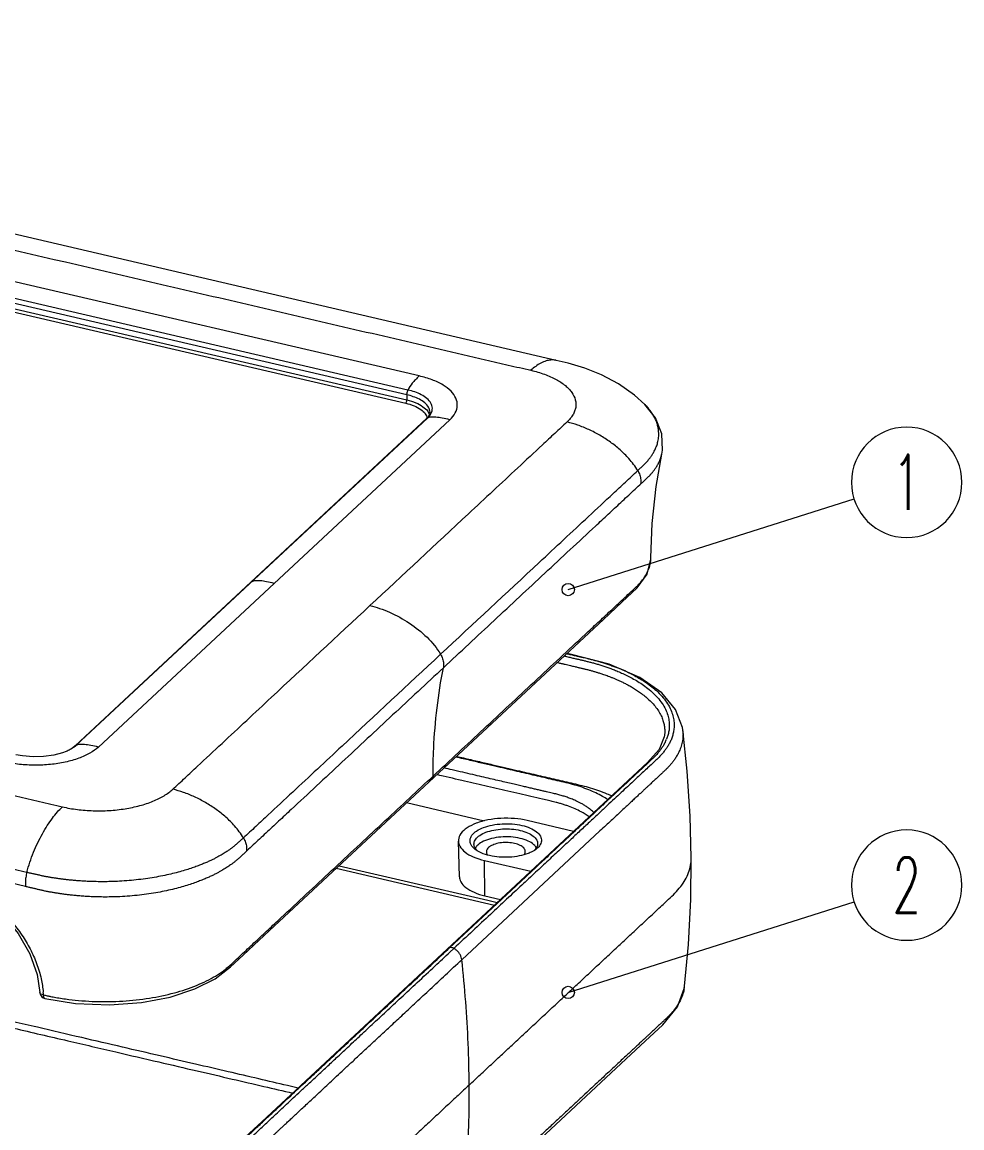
# Model space of a CAD drawing. Header units: millimetres. Extents: x 2741 to 3169, y 1046 to 1343.
# Drawn here: x 2981.5 to 3029.8, y 1102.8 to 1159.7 of the extents above; entities that cross this region are included whole.
import ezdxf
from ezdxf.enums import TextEntityAlignment as Align

# ---------------------------------------------------------------- set-up
doc = ezdxf.new("R2010")
doc.units = ezdxf.units.MM
doc.layers.add('dim', color=82, linetype='Continuous', lineweight=9)
doc.layers.add('from', color=7, linetype='Continuous', lineweight=13)
doc.styles.add('BOM', font='txt.shx', dxfattribs={"bigfont": 'gbcbig.shx'})
doc.dimstyles.new('ISO', dxfattribs={"dimscale": 0.6, "dimtxt": 2.5, "dimasz": 2.5, "dimexe": 1.25, "dimexo": 0.625, "dimtad": 0, "dimdsep": 46, "dimtxsty": 'Standard', "dimblk": 'OPEN', "dimcen": 0, "dimclrd": 4, "dimclre": 4, "dimadec": 0, "dimazin": 0, "dimtfac": 1, "dimtofl": 0, "dimtmove": 0, "dimatfit": 3, "dimfxl": 1, "dimarcsym": 0})

# ---------------------------------------------------------------- blocks, each defined once
blk = doc.blocks.new('yx_bom3')
at = {"layer": 'from'}
blk.add_circle((0, 0), 1, dxfattribs=at)
at = {"layer": 'from', "color": 4, "style": 'BOM', "width": 0.6}
blk.add_attdef('ITEM', text='', height=1, dxfattribs=at).set_placement((0, 0), align=Align.MIDDLE)
blk = doc.blocks.new('_Open')
at = {"color": 0, "linetype": 'ByBlock', "lineweight": -2}
for p, q in [((-1, 0.167), (0, 0)), ((-1, -0.167), (0, 0)), ((0, 0), (-1, 0))]:
    blk.add_line(p, q, dxfattribs=at)
blk = doc.blocks.new('*u57')
at = {"color": 7, "linetype": 'Continuous'}
for p, q in [((33.691, 134.18), (-81.322, 160.963)), ((22.849, 132.946), (-78.775, 156.611)), ((21.873, 131.452), (-79.751, 155.116)), ((21.956, 131.833), (-79.669, 155.498)), ((-79.848, 154.456), (21.776, 130.791)), ((-79.759, 154.707), (21.865, 131.043)), ((33.693, 134.18), (33.691, 134.18)), ((21.873, 131.452), (21.865, 131.043)), ((40.703, 130.695), (40.702, 130.696)), ((-4.306, 103.699), (23.503, 129.617)), ((23.561, 129.709), (23.433, 129.57)), ((23.433, 129.57), (23.503, 129.617)), ((23.697, 130.026), (23.698, 130.034)), ((-4.378, 103.65), (23.433, 129.57)), ((-2.544, 103.566), (25.265, 129.485)), ((42.04, 126.76), (42.041, 126.766)), ((-8.312, 92.52), (-123.309, 119.298)), ((41.181, 118.559), (41.181, 118.563)), ((41.181, 118.557), (41.181, 118.559)), ((9.598, 116.658), (9.527, 116.61)), ((42.236, 104.359), (42.236, 104.359)), ((43.697, 104.928), (43.698, 104.921)), ((-4.377, 103.65), (-4.306, 103.699)), ((-5.085, 103.215), (-5.086, 103.215)), ((23.752, 101.085), (23.937, 101.257)), ((27.975, 97.702), (21.829, 99.133)), ((35.066, 96.889), (31.392, 97.745)), ((37.149, 96.917), (26.212, 86.725)), ((26.021, 93.296), (25.945, 96.12)), ((28.044, 91.781), (27.998, 94.582)), ((27.998, 94.582), (31.673, 93.726)), ((16.284, 93.965), (28.802, 91.05)), ((16.506, 94.171), (27.597, 91.589)), ((31.271, 93.283), (25.247, 87.668)), ((27.597, 91.589), (28.262, 91.434)), ((28.044, 91.781), (29.278, 91.494)), ((28.262, 91.434), (29.023, 91.257)), ((8.906, 87.088), (10.993, 89.033)), ((25.063, 87.566), (10.376, 73.877)), ((25.097, 87.529), (25.247, 87.668)), ((25.28, 87.333), (25.587, 87.619)), ((-7.173, 84.121), (-7.173, 84.122)), ((43.845, 84.628), (43.844, 84.621)), ((-6.784, 83.665), (-6.784, 83.665)), ((26.148, 66.69), (39.234, 78.886))]:
    blk.add_line(p, q, dxfattribs=at)
for points in [[(40.703, 130.695), (39.892, 131.429), (38.608, 132.324), (37.279, 133.022), (35.949, 133.554), (34.629, 133.952), (33.693, 134.18)], [(42.04, 126.76), (42.092, 127.068), (42.038, 128.353), (41.536, 129.623), (40.702, 130.696)], [(23.698, 130.034), (23.685, 129.947), (23.561, 129.709)], [(41.181, 118.559), (41.279, 121.268), (41.588, 124.186), (42.041, 126.766)], [(10.993, 89.033), (37.42, 113.664), (38.878, 115.023), (40.096, 116.169), (40.875, 117.265), (41.178, 118.43), (41.181, 118.563)], [(43.698, 104.921), (43.668, 105.118), (43.136, 106.525), (42.043, 107.845), (40.3, 109.075), (37.875, 110.122), (34.89, 110.899), (34.541, 110.981)], [(42.236, 104.359), (41.829, 103.361), (40.919, 102.342), (39.759, 101.262), (25.063, 87.566)], [(44.371, 94.779), (44.283, 98.096), (44.046, 101.66), (43.697, 104.928)], [(-4.378, 103.65), (-4.604, 103.473), (-5.086, 103.215)], [(-5.086, 103.215), (-5.375, 103.104), (-6.081, 102.916), (-6.882, 102.806), (-7.721, 102.786), (-8.541, 102.856), (-9.067, 102.954)], [(10.376, 73.877), (9.104, 72.69), (7.769, 71.686), (6.077, 70.857), (4.08, 70.204), (1.788, 69.738), (-0.809, 69.488), (-3.634, 69.514), (-6.492, 69.865), (-9.268, 70.49), (-120.746, 96.449)], [(43.844, 84.621), (44.147, 87.916), (44.332, 91.483), (44.371, 94.779)], [(-16.16, 93.747), (-14.754, 93.318), (-13.087, 92.543), (-11.505, 91.505), (-10.082, 90.239), (-8.885, 88.788), (-7.974, 87.203), (-7.391, 85.543), (-7.173, 84.122)], [(-6.784, 83.665), (-4.35, 83.264), (-1.666, 83.15), (0.855, 83.335), (3.124, 83.768), (5.082, 84.406), (6.695, 85.218), (7.913, 86.161), (8.906, 87.088)], [(39.234, 78.886), (40.731, 80.28), (42.126, 81.58), (43.286, 82.982), (43.819, 84.44), (43.845, 84.628)]]:
    blk.add_lwpolyline(points, dxfattribs=at)
for centre, radius, start, end in [((22.333, 130.874), 1.717, 312.94655, 316.73548), ((22.918, 130.419), 0.972, 334.18829, 335.14571), ((38.73, 118.567), 2.451, 356.29852, 359.75619), ((33.515, 97.072), 13.716, 64.93585, 68.48289), ((39.271, 105.454), 3.397, 333.28698, 338.18563), ((40.718, 104.552), 3.003, 5.61453, 7.07273), ((-5.6, 105.089), 1.899, 310.36912, 312.95288), ((28.394, 96.915), 1.833, 231.64005, 234.62916), ((31.319, 96.072), 0.935, 320.6613, 324.67807), ((-6.674, 84.153), 0.5, 183.58892, 242.02687), ((-14.889, 83.429), 8.01, 3.63765, 5.22336), ((40.794, 84.963), 3.069, 349.92194, 350.88331), ((40.825, 84.958), 3.038, 350.88128, 353.63829), ((-6.672, 84.157), 0.504, 242.10959, 257.18376), ((-0.252, 113.099), 29.909, 257.16526, 257.7415), ((-2.958, 100.643), 17.162, 257.74201, 258.66455)]:
    blk.add_arc(centre, radius, start, end, dxfattribs=at)
for points, start_tangent, end_tangent in [([(-83.314, 160.172), (-81.517, 159.753), (-79.72, 159.335), (-76.127, 158.498), (-68.939, 156.824), (-61.752, 155.15), (-54.564, 153.477), (-40.189, 150.129), (-25.814, 146.782), (-11.439, 143.434), (2.936, 140.087), (10.124, 138.413), (17.311, 136.74), (24.499, 135.066), (28.093, 134.229), (29.89, 133.811), (31.687, 133.392)], (0.975293, -0.220917), (0.972545, -0.232713)), ([(33.691, 134.18), (33.644, 134.19), (33.273, 134.209), (32.882, 134.131), (32.48, 133.964), (31.687, 133.392)], (-0.972914, 0.231168), (-0.731534, -0.681805)), ([(31.687, 133.392), (32.241, 133.247), (32.761, 133.076), (33.243, 132.882), (33.681, 132.667), (34.411, 132.18), (34.696, 131.914), (34.924, 131.635), (35.199, 131.052), (35.244, 130.753), (35.226, 130.453), (35.146, 130.155), (35.004, 129.862), (34.802, 129.576), (34.542, 129.301)], (0.972545, -0.232713), (-0.722199, -0.691685)), ([(22.849, 132.946), (22.542, 132.647), (22.292, 132.368), (21.956, 131.833)], (-0.731534, -0.681805), (-0.391577, -0.920145)), ([(25.265, 129.485), (25.694, 130.026), (25.859, 130.602), (25.747, 131.179), (25.363, 131.729), (24.728, 132.223), (23.872, 132.637), (22.849, 132.946)], (0.731534, 0.681805), (-0.973942, 0.226795)), ([(21.873, 131.452), (21.884, 131.579), (21.913, 131.71), (21.956, 131.833)], (0.01915, 0.999817), (0.391577, 0.920145)), ([(23.698, 130.034), (23.698, 130.089), (23.588, 130.464), (23.292, 130.812), (22.865, 131.097), (22.378, 131.306), (21.873, 131.452)], (0.046064, 0.998939), (-0.973939, 0.226808)), ([(23.8, 130.01), (23.883, 130.394), (23.767, 130.79), (23.455, 131.158), (23.003, 131.458), (22.489, 131.68), (21.956, 131.833)], (0.420306, 0.907382), (-0.973908, 0.226942)), ([(21.776, 130.791), (21.82, 130.854), (21.852, 130.946), (21.865, 131.043)], (0.731534, 0.681805), (0.01915, 0.999817)), ([(21.776, 130.791), (22.442, 130.581), (22.973, 130.293), (23.325, 129.95)], (0.973942, -0.226795), (0.568201, -0.82289)), ([(21.865, 131.043), (22.578, 130.817), (23.14, 130.512), (23.514, 130.148)], (0.973942, -0.226795), (0.568247, -0.822858)), ([(41.371, 129.84), (41.341, 129.89), (41.119, 130.216), (40.847, 130.543), (40.703, 130.695)], (-0.506953, 0.861974), (-0.702438, 0.711745)), ([(23.325, 129.95), (23.471, 129.604)], (0.568201, -0.82289), (0.154339, -0.988018)), ([(23.737, 129.681), (23.503, 129.617)], (-0.991684, -0.128699), (-0.902593, -0.430495)), ([(23.514, 130.148), (23.653, 129.853)], (0.568247, -0.822858), (0.253942, -0.967219)), ([(23.583, 129.697), (23.794, 129.995)], (0.68464, 0.728882), (0.43541, 0.900232)), ([(25.265, 129.485), (24.659, 129.613), (24.166, 129.682), (23.781, 129.686), (23.737, 129.681)], (-0.973942, 0.226795), (-0.991684, -0.128699)), ([(40.138, 125.449), (40.195, 125.502), (40.253, 125.557), (40.311, 125.613), (40.37, 125.669), (40.427, 125.724), (40.483, 125.778), (40.539, 125.832), (40.593, 125.885), (40.648, 125.938), (40.702, 125.99), (40.755, 126.043), (40.806, 126.096), (40.855, 126.149), (40.904, 126.203), (40.951, 126.259), (41.001, 126.32), (41.054, 126.388), (41.112, 126.464), (41.175, 126.551), (41.241, 126.648), (41.31, 126.756), (41.38, 126.872), (41.449, 126.996), (41.516, 127.128), (41.578, 127.269), (41.637, 127.42), (41.69, 127.584), (41.736, 127.763), (41.772, 127.958), (41.795, 128.171), (41.8, 128.406), (41.782, 128.664), (41.733, 128.948), (41.645, 129.253), (41.516, 129.568), (41.371, 129.84)], (0.731958, 0.68135), (-0.506953, 0.861974)), ([(34.542, 129.301), (33.567, 128.392), (32.592, 127.484), (30.642, 125.666), (26.741, 122.031), (18.941, 114.761)], (-0.722199, -0.691685), (-0.731534, -0.681805)), ([(40.138, 125.449), (39.437, 126.398), (38.748, 127.088), (37.971, 127.706), (37.136, 128.246), (36.268, 128.697), (35.394, 129.052), (34.542, 129.301)], (-0.513728, 0.857953), (-0.973942, 0.226795)), ([(40.357, 124.381), (40.415, 124.434), (40.474, 124.489), (40.532, 124.543), (40.591, 124.597), (40.648, 124.651), (40.704, 124.703), (40.759, 124.753), (40.813, 124.804), (40.867, 124.854), (40.921, 124.906), (40.975, 124.958), (41.03, 125.012), (41.083, 125.067), (41.135, 125.122), (41.187, 125.179), (41.24, 125.24), (41.296, 125.307), (41.357, 125.382), (41.422, 125.467), (41.492, 125.562), (41.565, 125.667), (41.639, 125.783), (41.712, 125.906), (41.782, 126.039), (41.85, 126.18), (41.913, 126.332), (41.97, 126.497), (42.021, 126.677), (42.04, 126.76)], (0.735393, 0.677641), (0.207524, 0.97823)), ([(24.536, 110.908), (32.338, 118.179), (36.238, 121.814), (38.188, 123.632), (39.165, 124.541), (40.138, 125.449)], (0.731534, 0.681805), (0.733288, 0.679918)), ([(40.138, 125.449), (40.301, 125.094), (40.375, 124.73), (40.357, 124.381)], (0.512063, -0.858948), (-0.192001, -0.981395)), ([(24.756, 109.841), (28.77, 113.582), (30.776, 115.452), (32.783, 117.323), (34.79, 119.193), (36.797, 121.063), (37.8, 121.998), (38.803, 122.933), (39.807, 123.869), (40.307, 124.335), (40.357, 124.381)], (0.731534, 0.681805), (0.734389, 0.678729)), ([(40.929, 117.464), (41.013, 117.665), (41.149, 118.169), (41.176, 118.409)], (0.419492, 0.907759), (0.064509, 0.997917)), ([(23.937, 101.257), (27.95, 104.998), (29.957, 106.868), (31.964, 108.738), (33.97, 110.609), (35.977, 112.479), (36.98, 113.414), (37.984, 114.349), (38.987, 115.284), (39.489, 115.752), (39.99, 116.22), (40.223, 116.45), (40.431, 116.685), (40.773, 117.169), (40.929, 117.464)], (0.731534, 0.681805), (0.419492, 0.907759)), ([(9.863, 116.726), (9.598, 116.658)], (-0.994477, -0.104952), (-0.902593, -0.430495)), ([(11.361, 116.526), (10.755, 116.653), (10.261, 116.723), (9.877, 116.727), (9.863, 116.726)], (-0.973942, 0.226795), (-0.994477, -0.104952)), ([(3.339, 100.22), (4.314, 101.129), (5.29, 102.037), (7.24, 103.855), (11.14, 107.49), (18.941, 114.761)], (0.740571, 0.671979), (0.731534, 0.681805)), ([(18.941, 114.761), (19.712, 114.539), (20.503, 114.23), (22.063, 113.377), (23.461, 112.253), (24.536, 110.908)], (0.973942, -0.226795), (0.513724, -0.857955)), ([(24.536, 110.908), (16.735, 103.637), (12.834, 100.001), (10.884, 98.184), (9.909, 97.274), (8.935, 96.367)], (-0.731535, -0.681804), (-0.72977, -0.683692)), ([(24.536, 110.908), (24.699, 110.554), (24.774, 110.19), (24.756, 109.841)], (0.514104, -0.857728), (-0.191824, -0.981429)), ([(34.318, 110.773), (34.419, 110.749), (34.768, 110.668), (35.088, 110.594), (35.382, 110.526), (35.657, 110.462), (35.927, 110.398), (36.2, 110.331), (36.482, 110.259), (36.772, 110.179), (37.068, 110.092), (37.37, 109.997), (37.684, 109.892), (38.018, 109.772), (38.378, 109.633), (38.763, 109.471), (39.17, 109.284), (39.594, 109.069), (40.033, 108.822), (40.481, 108.536), (40.934, 108.202), (41.383, 107.812), (41.797, 107.37), (42.138, 106.902), (42.386, 106.435), (42.544, 105.985), (42.622, 105.562), (42.637, 105.17), (42.6, 104.811), (42.526, 104.485), (42.425, 104.191)], (0.97384, -0.227235), (-0.371053, -0.928612)), ([(34.517, 110.958), (34.592, 110.941), (34.94, 110.86), (35.259, 110.786), (35.553, 110.718), (35.831, 110.653), (35.881, 110.641)], (0.973834, -0.227261), (0.973433, -0.228973)), ([(35.881, 110.641), (36.104, 110.588), (36.382, 110.52), (36.673, 110.446), (36.973, 110.363), (37.159, 110.309)], (0.973433, -0.228973), (0.958737, -0.284295)), ([(24.756, 109.841), (20.743, 106.101), (18.736, 104.23), (16.729, 102.36), (14.723, 100.49), (12.716, 98.62), (11.713, 97.684), (10.709, 96.749), (9.705, 95.814), (9.205, 95.348), (9.156, 95.302)], (-0.731534, -0.681805), (-0.728651, -0.684886)), ([(23.937, 101.257), (23.991, 103.451), (24.756, 109.841)], (0.001809, 0.999998), (0.191518, 0.981489)), ([(39.326, 109.497), (39.444, 109.441), (39.882, 109.219), (40.334, 108.964), (40.796, 108.669), (41.263, 108.325), (41.726, 107.923), (42.152, 107.468), (42.504, 106.985), (42.76, 106.503), (42.922, 106.04), (43.004, 105.603), (43.018, 105.199), (42.981, 104.83), (42.904, 104.494), (42.8, 104.19), (42.677, 103.918), (42.541, 103.67), (42.394, 103.442), (42.234, 103.225), (42.054, 103.007), (41.836, 102.773), (41.572, 102.516), (41.271, 102.237), (40.943, 101.932), (40.587, 101.599), (40.199, 101.238), (39.778, 100.846), (39.323, 100.422), (38.83, 99.963), (38.295, 99.464), (37.714, 98.923), (37.085, 98.336), (36.404, 97.701), (35.665, 97.013), (34.866, 96.268), (34.001, 95.461), (33.064, 94.588), (32.05, 93.644), (30.953, 92.621), (29.765, 91.513), (28.479, 90.315), (27.083, 89.014), (25.587, 87.619)], (0.905547, -0.424245), (-0.731534, -0.681805)), ([(33.767, 110.259), (33.883, 110.232), (34.147, 110.17), (34.387, 110.114), (34.606, 110.063), (34.806, 110.017), (34.986, 109.975), (35.147, 109.938), (35.291, 109.905), (35.42, 109.874), (35.539, 109.847), (35.651, 109.82), (35.759, 109.794), (35.869, 109.768), (35.982, 109.74), (36.103, 109.71), (36.23, 109.677), (36.361, 109.642), (36.49, 109.607), (36.612, 109.572), (36.729, 109.538), (36.843, 109.504), (36.958, 109.469), (37.079, 109.431), (37.211, 109.389), (37.357, 109.34), (37.522, 109.283), (37.708, 109.217), (37.91, 109.142), (38.124, 109.058), (38.347, 108.966), (38.581, 108.865), (38.827, 108.752), (39.088, 108.625), (39.364, 108.481), (39.655, 108.318), (39.96, 108.132), (40.279, 107.919), (40.608, 107.673), (40.943, 107.39), (41.275, 107.064), (41.582, 106.701), (41.839, 106.32), (42.032, 105.944), (42.162, 105.587), (42.238, 105.257), (42.272, 104.957), (42.272, 104.685), (42.249, 104.439), (42.236, 104.359)], (0.973852, -0.227182), (-0.169836, -0.985472)), ([(37.159, 110.309), (37.278, 110.273), (37.589, 110.175), (37.913, 110.067), (38.257, 109.944), (38.546, 109.833)], (0.958737, -0.284295), (0.929964, -0.36765)), ([(43.706, 104.845), (43.721, 104.57), (43.711, 104.31), (43.681, 104.068), (43.635, 103.84), (43.574, 103.622), (43.503, 103.419), (43.425, 103.233), (43.342, 103.063), (43.258, 102.908), (43.174, 102.767), (43.091, 102.639), (43.01, 102.522), (42.931, 102.416), (42.853, 102.316), (42.775, 102.221), (42.695, 102.127), (42.612, 102.035), (42.527, 101.944), (42.44, 101.856), (42.353, 101.77), (42.267, 101.687), (42.179, 101.605), (42.091, 101.522), (42.002, 101.439), (41.91, 101.354), (41.812, 101.263), (41.704, 101.163), (41.584, 101.052), (41.453, 100.929), (41.312, 100.797), (41.162, 100.658), (41.004, 100.511), (40.836, 100.354), (40.654, 100.184), (40.456, 99.999), (40.238, 99.797), (39.999, 99.574), (39.736, 99.329), (39.449, 99.061), (39.137, 98.771), (38.801, 98.457), (38.435, 98.116), (38.039, 97.747), (37.61, 97.347), (37.149, 96.917)], (0.097831, -0.995203), (-0.73153, -0.68181)), ([(-2.544, 103.566), (-3.215, 103.082), (-4.106, 102.674), (-5.164, 102.37), (-6.338, 102.183), (-7.567, 102.123), (-8.792, 102.194), (-9.937, 102.389)], (-0.731534, -0.681805), (-0.973942, 0.226795)), ([(-4.37, 103.642), (-4.781, 103.363), (-5.085, 103.215)], (-0.761719, -0.647908), (-0.918501, -0.395419)), ([(-4.072, 103.763), (-4.306, 103.699)], (-0.991684, -0.128699), (-0.902593, -0.430495)), ([(-2.544, 103.566), (-3.15, 103.694), (-3.643, 103.764), (-4.028, 103.768), (-4.072, 103.763)], (-0.973942, 0.226795), (-0.991684, -0.128699)), ([(42.305, 103.926), (42.174, 103.687), (42.031, 103.466), (41.876, 103.255), (41.701, 103.043), (41.49, 102.816), (41.231, 102.565), (40.932, 102.286), (40.603, 101.981), (40.246, 101.648), (39.859, 101.287), (39.438, 100.895), (38.983, 100.471), (38.49, 100.012), (37.955, 99.513), (37.374, 98.972), (36.745, 98.385), (36.063, 97.75), (35.325, 97.062), (34.526, 96.317), (33.661, 95.51), (32.724, 94.637), (31.71, 93.692), (31.271, 93.283)], (-0.449007, -0.893528), (-0.731534, -0.681805)), ([(37.762, 99.403), (37.359, 99.652), (36.831, 99.928), (36.266, 100.176), (35.648, 100.403), (34.988, 100.604), (34.295, 100.778), (33.6, 100.939), (32.908, 101.1), (32.202, 101.265), (31.487, 101.431), (30.774, 101.597), (30.04, 101.768), (29.254, 101.951), (28.383, 102.154), (27.409, 102.381), (26.328, 102.633), (25.733, 102.771)], (-0.831164, 0.556028), (-0.973942, 0.226795)), ([(25.795, 102.829), (26.922, 102.567), (28.012, 102.313), (29.017, 102.079), (29.939, 101.864), (30.782, 101.668), (31.555, 101.488), (32.278, 101.32), (32.974, 101.158), (33.66, 100.998), (34.347, 100.838), (35.037, 100.678), (35.72, 100.514), (36.382, 100.332), (37.036, 100.121), (37.704, 99.868), (38.084, 99.704)], (0.973942, -0.226799), (0.91166, -0.410945)), ([(36.664, 98.378), (36.608, 98.431), (36.371, 98.635), (36.13, 98.812), (35.896, 98.964), (35.671, 99.093), (35.457, 99.205), (35.252, 99.302), (35.057, 99.388), (34.876, 99.462), (34.71, 99.526), (34.551, 99.583), (34.394, 99.636), (34.234, 99.687), (34.069, 99.736), (33.902, 99.783), (33.733, 99.827), (33.554, 99.871), (33.363, 99.917), (33.154, 99.966), (32.916, 100.021), (32.652, 100.082), (32.364, 100.149), (32.055, 100.221), (31.724, 100.298), (31.371, 100.38), (30.99, 100.469), (30.575, 100.566), (30.12, 100.672), (29.619, 100.788), (29.069, 100.916), (28.465, 101.057), (27.802, 101.211), (27.08, 101.379), (26.295, 101.562), (25.447, 101.76), (24.807, 101.909)], (-0.713102, 0.70106), (-0.973942, 0.226795)), ([(-6.332, 83.815), (-5.921, 83.738), (-4.897, 83.583), (-3.844, 83.476), (-2.773, 83.419), (-0.617, 83.452), (1.489, 83.683), (3.464, 84.102), (5.231, 84.693), (6.015, 85.046), (6.723, 85.434), (7.348, 85.851), (7.627, 86.07), (7.883, 86.295), (8.385, 86.762), (8.886, 87.23), (9.89, 88.165), (10.893, 89.1), (11.896, 90.035), (13.903, 91.906), (15.91, 93.776), (17.917, 95.646), (19.923, 97.517), (23.752, 101.085)], (0.980513, -0.196454), (0.731534, 0.681805)), ([(23.937, 101.257), (23.877, 101.052), (23.831, 101)], (-0.001809, -0.999998), (-0.73563, -0.677384)), ([(36.29, 98.033), (35.656, 98.437), (35.183, 98.669), (34.665, 98.878), (34.401, 98.969), (34.101, 99.062), (33.963, 99.102), (33.819, 99.141), (33.673, 99.178), (33.475, 99.226), (33.075, 99.32), (32.604, 99.429), (31.68, 99.644), (30.808, 99.847), (29.859, 100.068), (28.033, 100.493), (26.209, 100.918), (24.237, 101.377)], (-0.798506, 0.601987), (-0.973942, 0.226798)), ([(-5.398, 98.829), (-4.816, 98.709), (-4.211, 98.618), (-3.589, 98.555), (-2.956, 98.521), (-1.682, 98.541), (-0.438, 98.677), (0.729, 98.924), (1.773, 99.274), (2.236, 99.482), (2.654, 99.711), (3.023, 99.958), (3.339, 100.22)], (0.975293, -0.220917), (0.740571, 0.671979)), ([(8.935, 96.367), (8.235, 97.317), (7.545, 98.006), (6.769, 98.625), (5.933, 99.164), (5.065, 99.616), (4.192, 99.97), (3.339, 100.22)], (-0.513728, 0.857953), (-0.973942, 0.226795)), ([(13.26, 76.565), (12.409, 76.763), (10.149, 77.289), (7.725, 77.854), (5.129, 78.458), (2.35, 79.105), (-0.635, 79.801), (-3.865, 80.553), (-7.377, 81.371), (-11.209, 82.263), (-15.382, 83.235), (-19.852, 84.275), (-24.553, 85.37), (-29.422, 86.504), (-34.35, 87.651), (-39.132, 88.765), (-43.554, 89.795), (-47.497, 90.713), (-51.011, 91.531), (-54.167, 92.266), (-57.025, 92.932), (-59.619, 93.536), (-61.98, 94.086), (-64.135, 94.587), (-66.109, 95.047), (-67.912, 95.467), (-69.557, 95.85), (-71.055, 96.199), (-72.416, 96.516), (-73.645, 96.802), (-74.746, 97.058), (-75.724, 97.286), (-76.595, 97.489), (-77.376, 97.671), (-78.083, 97.835), (-78.727, 97.985), (-79.311, 98.121), (-79.836, 98.244), (-80.306, 98.353), (-80.725, 98.45), (-81.105, 98.539), (-81.463, 98.623), (-81.811, 98.704), (-82.159, 98.784), (-82.512, 98.862), (-82.87, 98.931), (-83.231, 98.992), (-83.606, 99.048), (-84.016, 99.1), (-84.484, 99.146), (-85.019, 99.185), (-85.621, 99.21), (-86.296, 99.216), (-87.056, 99.195), (-87.909, 99.134), (-88.851, 99.021), (-89.819, 98.85), (-90.721, 98.635), (-91.513, 98.392), (-92.208, 98.13), (-92.822, 97.849), (-93.371, 97.548), (-93.859, 97.224), (-94.279, 96.881), (-94.66, 96.53), (-95.031, 96.182), (-95.41, 95.829), (-95.796, 95.47), (-96.183, 95.109), (-96.578, 94.74), (-96.996, 94.351), (-97.447, 93.931), (-97.46, 93.919)], (-0.973942, 0.226795), (-0.731572, -0.681765)), ([(-9.466, 99.776), (-8.992, 99.665), (-7.195, 99.247), (-5.398, 98.829)], (0.974022, -0.226454), (0.975293, -0.220917)), ([(-96.607, 93.72), (-96.337, 93.971), (-95.954, 94.329), (-95.613, 94.647), (-95.31, 94.929), (-95.043, 95.178), (-94.806, 95.399), (-94.593, 95.597), (-94.395, 95.782), (-94.203, 95.96), (-94.013, 96.138), (-93.823, 96.316), (-93.633, 96.494), (-93.438, 96.672), (-93.234, 96.848), (-92.99, 97.032), (-92.69, 97.231), (-92.32, 97.444), (-91.866, 97.67), (-91.312, 97.902), (-90.644, 98.132), (-89.853, 98.348), (-88.944, 98.534), (-87.976, 98.669), (-87.029, 98.745), (-86.151, 98.768), (-85.379, 98.751), (-84.715, 98.708), (-84.126, 98.648), (-83.573, 98.571), (-83.033, 98.476), (-82.503, 98.361), (-81.981, 98.239), (-81.466, 98.119), (-80.955, 98), (-80.443, 97.881), (-79.929, 97.761), (-79.417, 97.642), (-78.901, 97.522), (-78.364, 97.397), (-77.786, 97.262), (-77.152, 97.114), (-76.444, 96.95), (-75.659, 96.767), (-74.797, 96.566), (-73.854, 96.347), (-72.829, 96.108), (-71.718, 95.849), (-70.517, 95.569), (-69.222, 95.268), (-67.83, 94.944), (-66.335, 94.596), (-64.725, 94.221), (-62.989, 93.816), (-61.116, 93.38), (-59.096, 92.91), (-56.918, 92.403), (-54.575, 91.857), (-52.062, 91.272), (-49.37, 90.645), (-46.487, 89.974), (-43.378, 89.25), (-40.004, 88.464), (-36.327, 87.608), (-32.312, 86.673), (-27.989, 85.666), (-23.426, 84.604), (-18.693, 83.502), (-13.899, 82.385), (-9.252, 81.303), (-4.973, 80.307), (-1.166, 79.42), (2.229, 78.63), (5.281, 77.919), (8.044, 77.276), (10.548, 76.692), (12.827, 76.162)], (0.731571, 0.681765), (0.973942, -0.226795)), ([(-8.209, 93.637), (-7.676, 95.238), (-6.975, 96.697), (-6.588, 97.345), (-6.189, 97.924), (-5.789, 98.422), (-5.398, 98.829)], (0.249599, 0.968349), (0.731534, 0.681805)), ([(31.392, 97.745), (30.382, 97.9), (29.312, 97.914), (28.281, 97.788), (27.355, 97.527), (26.628, 97.16), (26.142, 96.707), (25.948, 96.216), (25.946, 96.121)], (-0.973942, 0.226795), (0.036969, -0.999316)), ([(27.015, 95.724), (26.953, 95.826), (26.871, 96.202), (27.018, 96.575), (27.382, 96.914), (27.933, 97.192), (28.628, 97.387), (29.408, 97.483), (30.212, 97.472), (30.974, 97.355)], (-0.580082, 0.814558), (0.973942, -0.226795)), ([(30.974, 97.355), (31.632, 97.142), (32.133, 96.849), (32.437, 96.5), (32.518, 96.124), (32.371, 95.752), (32.367, 95.745)], (0.973942, -0.226795), (-0.584486, -0.811403)), ([(8.935, 96.367), (8.878, 96.314), (8.82, 96.261), (8.761, 96.207), (8.702, 96.153), (8.643, 96.1), (8.584, 96.047), (8.526, 95.995), (8.467, 95.942), (8.408, 95.889), (8.348, 95.836), (8.287, 95.783), (8.226, 95.73), (8.163, 95.679), (8.1, 95.629), (8.033, 95.579), (7.961, 95.525), (7.878, 95.467), (7.784, 95.402), (7.675, 95.329), (7.551, 95.248), (7.41, 95.159), (7.253, 95.064), (7.081, 94.964), (6.894, 94.86), (6.69, 94.752), (6.465, 94.64), (6.217, 94.523), (5.939, 94.399), (5.627, 94.27), (5.274, 94.134), (4.875, 93.991), (4.421, 93.843), (3.904, 93.691), (3.328, 93.541), (2.71, 93.4), (2.052, 93.272), (1.359, 93.159), (0.634, 93.064), (-0.117, 92.989), (-0.873, 92.937), (-1.557, 92.91), (-2.165, 92.901), (-2.712, 92.905), (-3.209, 92.919), (-3.66, 92.94), (-4.068, 92.966), (-4.435, 92.996), (-4.765, 93.027), (-5.065, 93.06), (-5.346, 93.095), (-5.62, 93.131), (-5.892, 93.17), (-6.161, 93.21), (-6.425, 93.253), (-6.68, 93.299), (-6.931, 93.35), (-7.184, 93.407), (-7.435, 93.463), (-7.681, 93.518), (-7.932, 93.574), (-8.209, 93.637)], (-0.731109, -0.682261), (-0.974027, 0.226433)), ([(8.935, 96.367), (9.099, 96.014), (9.174, 95.65), (9.156, 95.302)], (0.515385, -0.856959), (-0.191052, -0.98158)), ([(27.179, 95.864), (27.181, 95.933), (27.312, 96.265), (27.636, 96.567), (28.127, 96.815), (28.746, 96.989), (29.441, 97.075), (30.158, 97.065), (30.836, 96.961)], (-0.047771, 0.998858), (0.973942, -0.226795)), ([(30.832, 96.335), (30.088, 96.444), (29.306, 96.439), (28.562, 96.32), (27.93, 96.1), (27.472, 95.8)], (-0.973942, 0.226795), (-0.732214, -0.681074)), ([(31.927, 95.828), (31.466, 96.123), (30.832, 96.335)], (-0.738981, 0.673726), (-0.973942, 0.226795)), ([(30.836, 96.961), (31.423, 96.77), (31.869, 96.509), (32.14, 96.199), (32.215, 95.9)], (0.973942, -0.226795), (-0.012623, -0.99992)), ([(25.946, 96.121), (26.057, 95.715), (26.458, 95.255), (27.125, 94.865), (27.998, 94.582)], (0.036969, -0.999316), (0.973942, -0.226795)), ([(27.257, 95.478), (27.015, 95.724)], (-0.783949, 0.620825), (-0.580082, 0.814558)), ([(27.253, 95.598), (27.179, 95.864)], (-0.459233, 0.888316), (-0.047771, 0.998858)), ([(27.472, 95.331), (27.253, 95.598)], (-0.753852, 0.657044), (-0.459233, 0.888316)), ([(27.472, 95.8), (27.278, 95.558)], (-0.732214, -0.681074), (-0.473214, -0.880947)), ([(30.397, 95.929), (29.887, 95.999), (29.351, 95.983), (28.863, 95.882), (28.469, 95.707), (28.23, 95.484), (28.163, 95.262)], (-0.973942, 0.226795), (0.00899, -0.99996)), ([(31.239, 95.286), (31.237, 95.33), (31.117, 95.571), (30.824, 95.781), (30.397, 95.929)], (0.031368, 0.999508), (-0.973942, 0.226795)), ([(32.066, 95.454), (32.007, 95.413), (31.799, 95.289)], (-0.810159, -0.58621), (-0.883167, -0.469059)), ([(32.042, 95.48), (31.918, 95.352)], (-0.633583, -0.773674), (-0.750646, -0.660704)), ([(32.121, 95.591), (31.927, 95.828)], (-0.484066, 0.875031), (-0.738981, 0.673726)), ([(32.367, 95.745), (32.066, 95.454)], (-0.584486, -0.811403), (-0.810159, -0.58621)), ([(32.215, 95.9), (32.213, 95.864), (32.082, 95.532)], (-0.012623, -0.99992), (-0.577848, -0.816145)), ([(9.156, 95.302), (9.099, 95.248), (9.041, 95.193), (8.983, 95.138), (8.925, 95.084), (8.867, 95.03), (8.811, 94.977), (8.755, 94.925), (8.699, 94.873), (8.641, 94.82), (8.583, 94.766), (8.522, 94.711), (8.459, 94.655), (8.394, 94.6), (8.328, 94.545), (8.26, 94.49), (8.186, 94.433), (8.103, 94.371), (8.009, 94.301), (7.901, 94.224), (7.777, 94.139), (7.636, 94.045), (7.479, 93.945), (7.305, 93.839), (7.115, 93.728), (6.908, 93.614), (6.68, 93.495), (6.427, 93.37), (6.145, 93.239), (5.827, 93.102), (5.468, 92.958), (5.06, 92.807), (4.596, 92.65), (4.067, 92.49), (3.476, 92.332), (2.84, 92.185), (2.165, 92.051), (1.452, 91.935), (0.707, 91.839), (-0.066, 91.765), (-0.844, 91.716), (-1.547, 91.693), (-2.171, 91.689), (-2.732, 91.699), (-3.241, 91.719), (-3.703, 91.746), (-4.121, 91.779), (-4.498, 91.814), (-4.835, 91.852), (-5.141, 91.89), (-5.428, 91.929), (-5.705, 91.971), (-5.98, 92.015), (-6.251, 92.061), (-6.519, 92.111), (-6.786, 92.164), (-7.049, 92.222), (-7.302, 92.281), (-7.546, 92.339), (-7.786, 92.396), (-8.034, 92.454), (-8.312, 92.52)], (-0.727646, -0.685953), (-0.97325, 0.229748)), ([(26.8, 76.803), (27.677, 77.621), (28.554, 78.438), (29.431, 79.256), (30.308, 80.073), (31.185, 80.891), (32.062, 81.708), (32.939, 82.525), (33.817, 83.343), (34.694, 84.16), (35.571, 84.978), (36.448, 85.795), (37.325, 86.613), (38.202, 87.43), (39.079, 88.247), (39.956, 89.065), (40.833, 89.882), (41.711, 90.7), (42.585, 91.514), (43.536, 92.511), (44.167, 93.635), (44.371, 94.779)], (0.731534, 0.681805), (-0.006649, 0.999978)), ([(27.758, 95.185), (27.333, 95.42)], (-0.916524, 0.399979), (-0.815252, 0.579107)), ([(28.416, 94.971), (27.758, 95.185)], (-0.973942, 0.226795), (-0.916524, 0.399979)), ([(28.163, 95.262), (28.165, 95.232), (28.265, 95.014)], (0.00899, -0.99996), (0.628309, -0.777964)), ([(31.799, 95.289), (31.456, 95.134), (30.762, 94.939), (29.981, 94.843), (29.178, 94.854), (28.416, 94.971)], (-0.883167, -0.469059), (-0.973942, 0.226795)), ([(31.146, 95.038), (31.172, 95.077), (31.239, 95.286)], (0.601177, 0.799116), (0.031368, 0.999508)), ([(-16.115, 93.91), (-15.382, 93.703), (-14.526, 93.394), (-13.687, 93.021), (-12.883, 92.595), (-12.08, 92.096), (-11.233, 91.479), (-10.34, 90.708), (-9.434, 89.76), (-8.601, 88.676), (-7.944, 87.573), (-7.437, 86.426), (-7.076, 85.205), (-6.913, 84.158)], (0.970625, -0.240596), (0.090997, -0.995851)), ([(-8.21, 93.637), (-10.003, 94.055), (-10.428, 94.154)], (-0.973737, 0.227675), (-0.973943, 0.226791)), ([(-8.21, 93.637), (-8.29, 93.245), (-8.325, 92.864), (-8.312, 92.52)], (-0.252049, -0.967715), (0.114291, -0.993447)), ([(26.022, 93.297), (26.132, 92.897), (26.527, 92.444), (27.184, 92.06), (28.044, 91.781)], (0.036969, -0.999316), (0.973942, -0.226795)), ([(25.247, 87.668), (25.128, 87.615), (25.063, 87.566)], (-0.961096, -0.276216), (-0.731732, -0.681593)), ([(25.413, 87.678), (25.247, 87.668)], (-0.99004, 0.140788), (-0.961096, -0.276216)), ([(25.587, 87.619), (25.413, 87.678)], (-0.879214, 0.476426), (-0.99004, 0.140788)), ([(26.212, 86.725), (26.166, 86.935), (26.074, 87.141), (25.941, 87.329), (25.776, 87.492), (25.587, 87.619)], (-0.109597, 0.993976), (-0.879214, 0.476426)), ([(-65.991, 83.526), (-61.044, 82.374), (-56.311, 81.272), (-52.006, 80.27), (-48.139, 79.369), (-44.653, 78.557), (-41.494, 77.822), (-38.622, 77.153), (-36.002, 76.543), (-33.607, 75.985), (-31.413, 75.474), (-29.398, 75.005), (-27.545, 74.574), (-25.839, 74.176), (-24.265, 73.81), (-22.814, 73.472), (-21.476, 73.16), (-20.236, 72.872), (-19.084, 72.603), (-18.02, 72.355), (-17.04, 72.127), (-16.136, 71.917), (-15.296, 71.721), (-14.506, 71.537), (-13.764, 71.364), (-13.069, 71.203), (-12.422, 71.052), (-11.821, 70.912), (-11.264, 70.782), (-10.749, 70.662), (-10.273, 70.551), (-9.834, 70.449), (-9.427, 70.354), (-9.049, 70.267), (-8.701, 70.186), (-8.382, 70.111), (-8.089, 70.042), (-7.811, 69.978), (-7.537, 69.915), (-7.253, 69.852), (-6.95, 69.788), (-6.628, 69.726), (-6.291, 69.666), (-5.936, 69.609), (-5.556, 69.553), (-5.137, 69.499), (-4.668, 69.447), (-4.143, 69.399), (-3.561, 69.359), (-2.918, 69.329), (-2.208, 69.313), (-1.425, 69.318), (-0.555, 69.35), (0.413, 69.419), (1.452, 69.534), (2.492, 69.693), (3.471, 69.886), (4.365, 70.104), (5.164, 70.336), (5.866, 70.573), (6.478, 70.809), (7.009, 71.039), (7.467, 71.26), (7.862, 71.469), (8.205, 71.668), (8.508, 71.86), (8.785, 72.05), (9.052, 72.248), (9.322, 72.47), (9.604, 72.722), (9.904, 73.002), (10.23, 73.307), (10.587, 73.639), (10.975, 74.001), (11.395, 74.393), (11.85, 74.817), (12.343, 75.276), (12.879, 75.775), (13.459, 76.316), (14.088, 76.903), (14.77, 77.538), (15.508, 78.226), (16.308, 78.971), (17.173, 79.777), (18.11, 80.65), (19.123, 81.595), (20.221, 82.618), (21.409, 83.726), (22.695, 84.924), (24.091, 86.225), (25.28, 87.333)], (0.973942, -0.226795), (0.731534, 0.681805)), ([(-0.074, 68.3), (0.794, 68.372), (1.741, 68.483), (2.702, 68.631), (3.585, 68.801), (4.352, 68.978), (5.012, 69.153), (5.583, 69.324), (6.082, 69.49), (6.522, 69.65), (6.919, 69.806), (7.284, 69.96), (7.621, 70.113), (7.927, 70.262), (8.2, 70.403), (8.442, 70.535), (8.658, 70.66), (8.85, 70.776), (9.02, 70.884), (9.171, 70.984), (9.307, 71.077), (9.431, 71.166), (9.548, 71.252), (9.66, 71.338), (9.769, 71.424), (9.874, 71.511), (9.973, 71.596), (10.068, 71.68), (10.159, 71.762), (10.248, 71.844), (10.337, 71.927), (10.426, 72.01), (10.517, 72.095), (10.614, 72.186), (10.72, 72.286), (10.84, 72.398), (10.972, 72.52), (11.113, 72.652), (11.263, 72.791), (11.421, 72.938), (11.59, 73.095), (11.771, 73.265), (11.969, 73.45), (12.187, 73.652), (12.426, 73.875), (12.689, 74.12), (12.976, 74.388), (13.288, 74.678), (13.624, 74.992), (13.99, 75.333), (14.386, 75.702), (14.815, 76.102), (15.276, 76.532), (15.773, 76.995), (16.309, 77.494), (16.89, 78.036), (17.521, 78.624), (18.207, 79.263), (18.95, 79.956), (19.756, 80.707), (20.63, 81.521), (21.576, 82.404), (22.603, 83.36), (23.714, 84.396), (24.918, 85.519), (26.212, 86.725)], (0.997732, 0.067309), (0.731534, 0.681805)), ([(4.089, 70.205), (4.18, 70.229), (4.955, 70.454), (5.636, 70.684), (6.23, 70.913), (6.744, 71.136), (7.189, 71.35), (7.572, 71.554), (7.904, 71.747), (8.198, 71.933), (8.467, 72.117), (8.726, 72.309), (8.988, 72.524), (9.265, 72.772), (9.563, 73.05), (9.89, 73.356), (10.247, 73.689), (10.635, 74.05), (11.055, 74.442), (11.51, 74.866), (12.003, 75.325), (12.538, 75.824), (13.119, 76.365), (13.748, 76.951), (14.43, 77.587), (15.168, 78.275), (15.967, 79.02), (16.833, 79.826), (17.769, 80.699), (18.783, 81.644), (19.88, 82.667), (21.069, 83.775), (22.355, 84.973), (23.751, 86.274), (25.097, 87.529)], (0.967326, 0.253535), (0.731534, 0.681805)), ([(26.8, 76.803), (26.719, 80.089), (26.523, 83.398), (26.212, 86.725)], (-0.007233, 0.999974), (-0.109597, 0.993976)), ([(-6.896, 83.937), (-7.09, 84.006), (-7.172, 84.115), (-7.172, 84.121)], (-0.968443, 0.249233), (-0.017326, 0.99985)), ([(43.816, 84.425), (43.779, 84.249), (43.719, 84.032), (43.649, 83.83), (43.572, 83.644), (43.491, 83.475), (43.408, 83.32), (43.324, 83.179), (43.242, 83.051), (43.162, 82.935), (43.083, 82.828), (43.006, 82.728), (42.929, 82.633), (42.849, 82.54), (42.767, 82.447), (42.681, 82.355), (42.593, 82.265), (42.504, 82.178), (42.416, 82.093), (42.327, 82.009), (42.238, 81.926), (42.149, 81.842), (42.057, 81.757), (41.958, 81.666), (41.85, 81.565), (41.729, 81.453), (41.596, 81.329), (41.454, 81.197), (41.304, 81.056), (41.145, 80.908), (40.976, 80.75), (40.793, 80.58), (40.593, 80.394), (40.375, 80.19), (40.134, 79.966), (39.87, 79.72), (39.581, 79.451), (39.269, 79.16), (38.931, 78.845), (38.564, 78.503), (38.167, 78.133), (37.738, 77.733), (37.276, 77.302), (36.779, 76.839), (36.242, 76.339), (35.66, 75.797), (35.029, 75.208), (34.344, 74.569), (33.601, 73.877), (32.795, 73.126), (31.923, 72.313), (30.978, 71.433), (29.954, 70.478), (28.846, 69.445), (27.645, 68.326), (26.354, 67.123)], (-0.174978, -0.984572), (-0.731534, -0.681805)), ([(-65.818, 83.657), (-60.871, 82.505), (-56.138, 81.403), (-51.833, 80.4), (-47.966, 79.5), (-44.48, 78.688), (-41.321, 77.952), (-38.449, 77.284), (-35.829, 76.674), (-33.434, 76.116), (-31.24, 75.605), (-29.225, 75.136), (-27.372, 74.704), (-25.666, 74.307), (-24.092, 73.94), (-22.641, 73.602), (-21.303, 73.291), (-20.063, 73.002), (-18.911, 72.734), (-17.847, 72.486), (-16.867, 72.258), (-15.963, 72.047), (-15.123, 71.852), (-14.333, 71.668), (-13.591, 71.495), (-12.896, 71.333), (-12.249, 71.183), (-11.648, 71.043), (-11.091, 70.913), (-10.576, 70.793), (-10.1, 70.682), (-9.661, 70.58), (-9.254, 70.485), (-8.876, 70.397), (-8.527, 70.316), (-8.208, 70.241), (-7.915, 70.173), (-7.639, 70.108), (-7.368, 70.046), (-7.089, 69.984), (-6.796, 69.923), (-6.485, 69.863), (-6.157, 69.805), (-5.813, 69.749), (-5.444, 69.695), (-5.038, 69.643), (-4.583, 69.592), (-4.074, 69.546), (-3.654, 69.515)], (0.973942, -0.226795), (0.997933, -0.064262)), ([(-6.784, 83.665), (-6.864, 83.747), (-6.896, 83.937)], (-0.975565, 0.219709), (-0.091672, 0.995789)), ([(26.8, 76.803), (25.923, 75.986), (25.046, 75.169), (24.169, 74.351), (23.292, 73.534), (22.415, 72.716), (21.538, 71.899), (20.661, 71.082), (19.784, 70.264), (18.907, 69.447), (18.03, 68.629), (17.153, 67.812), (16.276, 66.994), (15.399, 66.177), (14.522, 65.36), (13.644, 64.542), (12.768, 63.725), (11.89, 62.906), (11.018, 62.092), (9.876, 61.14), (8.325, 60.23), (6.461, 59.459), (4.342, 58.853), (2.035, 58.429), (-0.39, 58.202), (-2.857, 58.177), (-5.29, 58.355), (-7.623, 58.734), (-9.449, 59.155), (-11.18, 59.557), (-12.907, 59.96), (-14.636, 60.362), (-16.365, 60.765), (-18.093, 61.167), (-19.822, 61.57), (-21.55, 61.972), (-23.279, 62.375), (-25.007, 62.777), (-26.736, 63.18), (-28.464, 63.582), (-30.193, 63.985), (-31.921, 64.387), (-33.65, 64.79), (-35.378, 65.192), (-37.107, 65.595), (-38.835, 65.997), (-40.564, 66.4), (-42.292, 66.802), (-44.021, 67.205), (-45.75, 67.607), (-47.478, 68.01), (-49.207, 68.412), (-50.935, 68.815), (-52.664, 69.217), (-54.392, 69.62), (-56.121, 70.022), (-57.849, 70.425), (-59.578, 70.827), (-61.306, 71.23), (-63.035, 71.632), (-64.763, 72.035), (-66.492, 72.437)], (-0.731534, -0.681805), (-0.973942, 0.226795)), ([(26.354, 67.123), (26.618, 70.317), (26.766, 73.545), (26.8, 76.803)], (0.100485, 0.994939), (-0.007233, 0.999974))]:
    blk.add_spline(points, degree=3, dxfattribs=dict(at, start_tangent=start_tangent, end_tangent=end_tangent))
at = {"layer": 'dim'}
ref = blk.add_blockref('yx_bom3', (61.423, 124.522), dxfattribs=dict(at, xscale=-4.367999999999938, yscale=4.367999999999938, zscale=4.368))
ref.add_attrib('ITEM', '1', dxfattribs={"layer": 'from', "color": 4, "height": 4.368, "style": 'BOM', "width": 0.6}).set_placement((61.423, 124.522), align=Align.MIDDLE)
ref = blk.add_blockref('yx_bom3', (61.423, 92.629), dxfattribs=dict(at, xscale=-4.367999999999938, yscale=4.367999999999938, zscale=4.368))
ref.add_attrib('ITEM', '2', dxfattribs={"layer": 'from', "color": 4, "height": 4.368, "style": 'BOM', "width": 0.6}).set_placement((61.423, 92.629), align=Align.MIDDLE)
for points in [[(34.637, 116.029), (57.257, 123.21)], [(34.637, 84.136), (57.257, 91.316)]]:
    blk.add_leader(points, dimstyle='ISO', override={"dimscale": 1, "dimasz": 1.95, "dimexo": 0.125, "dimadec": 2, "dimazin": 2, "dimldrblk": 'Small'}, dxfattribs=at)

msp = doc.modelspace()

# ---------------------------------------------------------------- block references
at = {"layer": 'from', "xscale": 0.65, "yscale": 0.65, "zscale": 0.65}
msp.add_blockref('*u57', (2987.036, 1055.036), dxfattribs=at)

doc.saveas('drawing.dxf')
